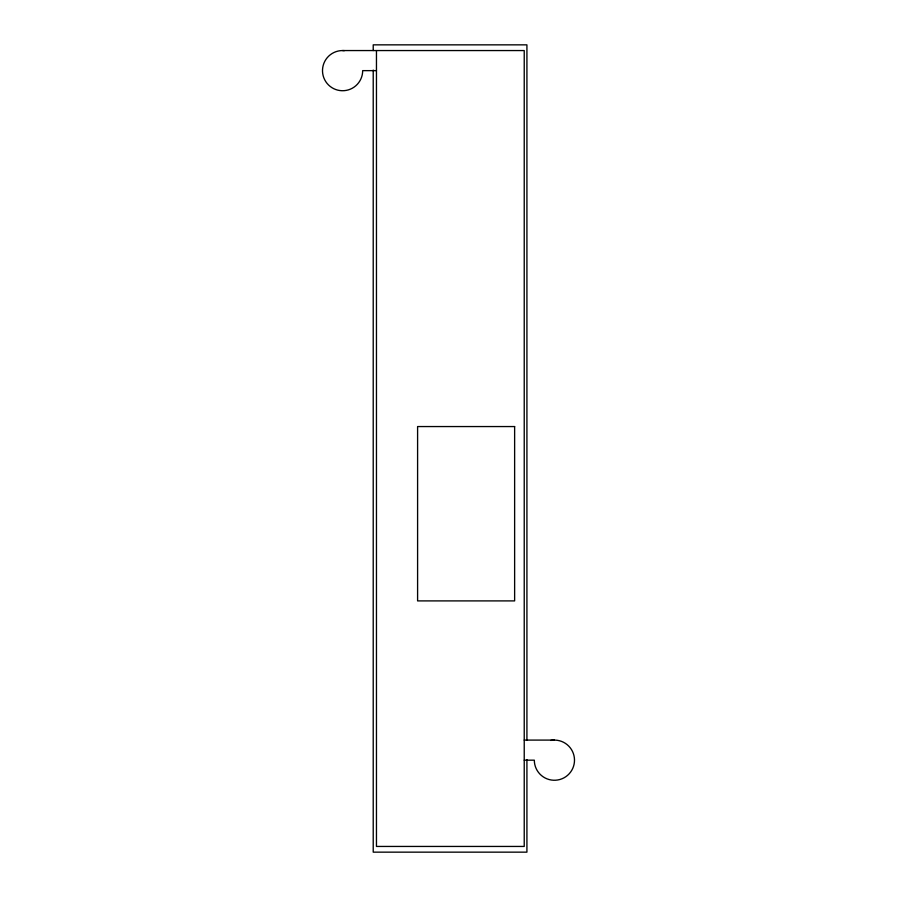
<?xml version="1.0" encoding="UTF-8"?>
<svg xmlns="http://www.w3.org/2000/svg" width="897" height="897" viewBox="0 0 897 897"><rect width="100%" height="100%" fill="white"/><g stroke="black" fill="none" stroke-linecap="round" stroke-linejoin="round"><path stroke-width="1.35" d="M342.587 50.557L524.229 50.557L524.229 846.443L376.46 846.443L376.46 50.557M376.46 70.639L362.68 70.639A20.082 20.082 0 0 1 341.992 90.72A20.082 20.082 0 0 1 322.539 69.439A20.082 20.082 0 0 1 344.392 50.636M524.229 740.092L554.413 740.092M524.229 760.174L534.32 760.174A20.082 20.082 0 0 0 555.635 780.222A20.082 20.082 0 0 0 574.349 757.73A20.082 20.082 0 0 0 550.758 740.429M526.92 740.092L526.92 44.85L373.219 44.85L373.219 50.557M526.92 759.647L526.92 852.15L373.219 852.15L373.219 70.078M514.631 426.557L417.598 426.557L417.598 600.9L514.631 600.9L514.631 426.557"/></g></svg>
